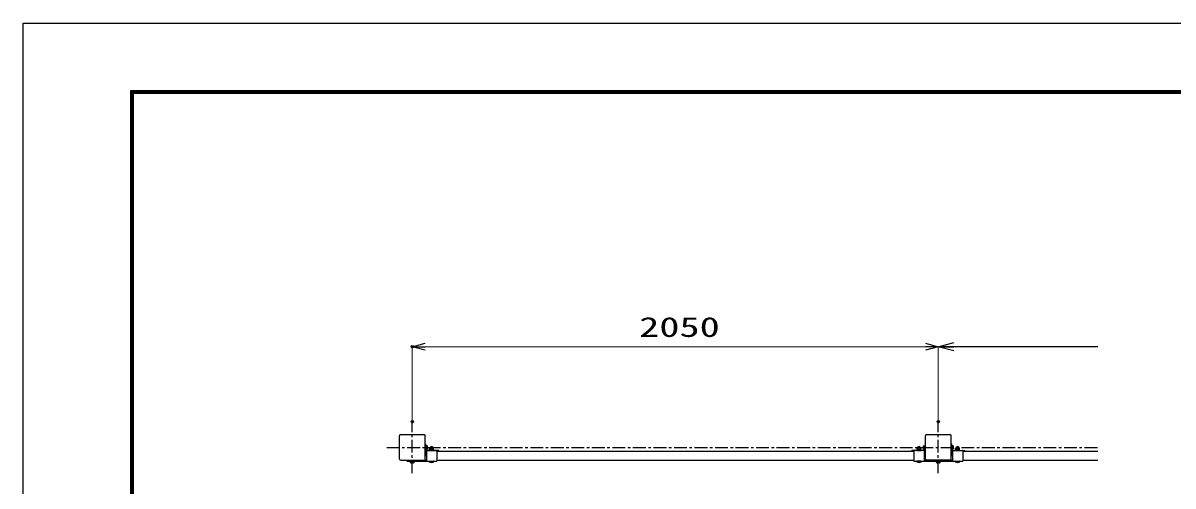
# Model space of a CAD drawing. Units: millimetres, scale not verified. Extents: x -6234 to 6240, y -4413 to 4407.
# Drawn here: x -6234 to -1752, y 2605 to 4407 of the extents above; entities that cross this region are included whole.
import ezdxf
from ezdxf.enums import TextEntityAlignment as Align

# ---------------------------------------------------------------- set-up
doc = ezdxf.new("R2010")
doc.units = ezdxf.units.MM
doc.header["$LTSCALE"] = 20
doc.header["$PDMODE"] = 32
doc.header["$PDSIZE"] = 10
doc.linetypes.add('USER1', pattern=[4, 2.5, -0.5, 0.5, -0.5])
doc.linetypes.add('USER3', pattern=[0.375, 0.25, -0.125])
for name, color, linetype, lineweight in [('0-1_0', 7, 'Continuous', 25), ('0-2_1', 7, 'Continuous', 25), ('0-3_DEFPOINTS', 9, 'Continuous', 25), ('0-6_支柱', 7, 'Continuous', 25), ('0-7_SCALE', 7, 'Continuous', 25), ('0-8_ボルト', 7, 'Continuous', 25), ('0-9_継手-案-', 7, 'Continuous', 25), ('0-A_構造線', 7, 'Continuous', 25), ('0-B_細線', 7, 'Continuous', 25)]:
    doc.layers.add(name, color=color, linetype=linetype, lineweight=lineweight)
doc.styles.add('ＭＳ ゴシック', font='')
doc.styles.get('ＭＳ ゴシック').set_extended_font_data('MS Gothic')

# ---------------------------------------------------------------- blocks, each defined once
blk = doc.blocks.new('_Open30')
at = {"layer": '0-1_0'}
blk.add_line((0, 0), (-20, 0), dxfattribs=at)
blk.add_lwpolyline([(-20, 5.359), (0, 0), (-20, -5.359)], dxfattribs=at)

msp = doc.modelspace()

# ---------------------------------------------------------------- linework, layer by layer
at = {"layer": '0-1_0', "color": 3}
msp.add_lwpolyline([(-6234.47, 4406.67), (6239.53, 4406.67), (6239.53, -4413.33), (-6234.47, -4413.33)], close=True, dxfattribs=at)
at = {"layer": '0-1_0'}
for points in [[(-5814.47, 4144.17), (5819.53, 4144.17), (5819.53, -4150.83), (-5814.47, -4150.83)], [(-5811.84, 4141.54), (5816.91, 4141.54), (5816.91, -4148.21), (-5811.84, -4148.21)], [(-5809.22, 4138.92), (5814.28, 4138.92), (5814.28, -4145.58), (-5809.22, -4145.58)], [(-5806.59, 4136.29), (5811.66, 4136.29), (5811.66, -4142.96), (-5806.59, -4142.96)], [(-5803.97, 4133.67), (5809.03, 4133.67), (5809.03, -4140.33), (-5803.97, -4140.33)]]:
    msp.add_lwpolyline(points, close=True, dxfattribs=at)
at = {"layer": '0-2_1'}
for p, q in [((-4667.02, 2768.76), (-4667.02, 2726.96)), ((-4667.02, 2768.76), (-4665.42, 2768.76)), ((-4665.42, 2768.76), (-4665.42, 2742.96)), ((-4665.42, 2739.76), (-4665.42, 2726.96)), ((-4662.02, 2739.96), (-4662.02, 2701.56)), ((-4659.02, 2742.96), (-4625.02, 2742.96)), ((-4622.02, 2739.96), (-4622.02, 2701.56)), ((-2762.02, 2740.96), (-2762.02, 2701.56)), ((-2724.02, 2742.96), (-2760.02, 2742.96)), ((-2722.02, 2740.96), (-2722.02, 2701.56)), ((-2718.62, 2768.76), (-2718.62, 2742.96)), ((-2717.02, 2768.76), (-2718.62, 2768.76)), ((-2718.62, 2739.76), (-2718.62, 2726.96)), ((-2617.02, 2768.76), (-2617.02, 2726.96)), ((-2617.02, 2768.76), (-2615.42, 2768.76)), ((-2615.42, 2768.76), (-2615.42, 2742.96)), ((-2615.42, 2739.76), (-2615.42, 2726.96)), ((-2612.02, 2740.96), (-2612.02, 2701.56)), ((-2610.02, 2742.96), (-2574.02, 2742.96)), ((-2572.02, 2740.96), (-2572.02, 2701.56)), ((-4737.02, 2704.76), (-4662.02, 2704.76)), ((-4737.02, 2701.56), (-4622.02, 2701.56)), ((-4667.02, 2701.56), (-4667.02, 2704.76)), ((-4663.82, 2725.36), (-4662.02, 2725.36)), ((-4663.82, 2723.76), (-4662.02, 2723.76)), ((-2762.02, 2701.56), (-2572.02, 2701.56)), ((-2720.22, 2725.36), (-2722.02, 2725.36)), ((-2720.22, 2723.76), (-2722.02, 2723.76)), ((-2722.02, 2704.76), (-2612.02, 2704.76)), ((-2717.02, 2701.56), (-2717.02, 2704.76)), ((-2618.87, 2704.76), (-2715.17, 2704.76)), ((-2617.02, 2701.56), (-2617.02, 2704.76)), ((-2613.82, 2725.36), (-2612.02, 2725.36)), ((-2613.82, 2723.76), (-2612.02, 2723.76))]:
    msp.add_line(p, q, dxfattribs=at)
for centre, radius, start, end in [((-4659.02, 2739.96), 3, 90, 180), ((-4625.02, 2739.96), 3, 0, 90), ((-2760.02, 2740.96), 2, 90, 180), ((-2724.02, 2740.96), 2, 0, 90), ((-2610.02, 2740.96), 2, 90, 180), ((-2574.02, 2740.96), 2, 0, 90), ((-4663.82, 2726.96), 3.2, 180, 270), ((-4663.82, 2726.96), 1.6, 180, 270), ((-2720.22, 2726.96), 3.2, 270, 360), ((-2720.22, 2726.96), 1.6, 270, 360), ((-2613.82, 2726.96), 3.2, 180, 270), ((-2613.82, 2726.96), 1.6, 180, 270)]:
    msp.add_arc(centre, radius, start, end, dxfattribs=at)
at = {"layer": '0-3_DEFPOINTS'}
for p in [(-4717.02, 3146.76), (-4717.02, 2854.76), (-2667.02, 2854.76)]:
    msp.add_point(p, dxfattribs=at)
at = {"layer": '0-6_支柱'}
msp.add_line((-4737.02, 2701.56), (-4737.02, 2704.76), dxfattribs=at)
at = {"layer": '0-7_SCALE', "lineweight": 15}
for p, q in [((-4717.02, 2856.76), (-4717.02, 3147.76)), ((-2717.02, 3146.76), (-4667.02, 3146.76)), ((-2667.02, 2856.76), (-2667.02, 3147.76))]:
    msp.add_line(p, q, dxfattribs=at)
at = {"layer": '0-7_SCALE'}
for p, q in [((-2045.54, 3146.76), (-2661.02, 3146.76)), ((-4767.02, 2709.36), (-4767.02, 2800.16)), ((-4762.42, 2804.76), (-4671.62, 2804.76)), ((-4667.02, 2709.36), (-4667.02, 2800.16)), ((-2717.02, 2709.35), (-2717.02, 2800.15)), ((-2712.42, 2804.75), (-2621.62, 2804.75)), ((-2617.02, 2709.35), (-2617.02, 2800.15)), ((-4622.02, 2739.76), (-2762.02, 2739.76)), ((-2572.02, 2739.76), (-2045.54, 2739.76)), ((-4762.42, 2704.76), (-4671.62, 2704.76)), ((-4622.02, 2704.76), (-2762.02, 2704.76)), ((-2712.42, 2704.75), (-2621.62, 2704.75)), ((-2572.02, 2704.76), (-2045.54, 2704.76))]:
    msp.add_line(p, q, dxfattribs=at)
at = {"layer": '0-7_SCALE', "linetype": 'USER1'}
for p, q in [((-4717.02, 2654.76), (-4717.02, 2854.76)), ((-2667.02, 2654.76), (-2667.02, 2854.76)), ((-4817.02, 2754.76), (-2045.54, 2754.76))]:
    msp.add_line(p, q, dxfattribs=at)
at = {"layer": '0-7_SCALE'}
for centre, start, end in [((-4762.42, 2800.16), 90, 180), ((-4671.62, 2800.16), 0, 90), ((-2712.42, 2800.15), 90, 180), ((-2621.62, 2800.15), 0, 90), ((-4762.42, 2709.36), 180, 270), ((-4671.62, 2709.36), 270, 0), ((-2712.42, 2709.35), 180, 270), ((-2621.62, 2709.35), 270, 0)]:
    msp.add_arc(centre, 4.6, start, end, dxfattribs=at)
at = {"layer": '0-8_ボルト'}
for p, q in [((-4633.02, 2742.96), (-4651.02, 2742.96)), ((-4634.32, 2746.16), (-4649.72, 2746.16)), ((-4649.72, 2744.16), (-4649.72, 2746.16)), ((-4634.32, 2744.16), (-4649.72, 2744.16)), ((-4649.52, 2747.17), (-4649.52, 2751.65)), ((-4647.77, 2753.11), (-4647.77, 2755.19)), ((-4647.77, 2752.66), (-4636.27, 2752.66)), ((-4647.77, 2746.16), (-4636.27, 2746.16)), ((-4647.77, 2746.16), (-4636.27, 2746.16)), ((-4646.02, 2747.17), (-4646.02, 2751.65)), ((-4638.02, 2747.17), (-4638.02, 2751.65)), ((-4636.27, 2753.11), (-4636.27, 2755.19)), ((-4634.52, 2747.17), (-4634.52, 2751.65)), ((-4634.32, 2744.16), (-4634.32, 2746.16)), ((-4633.02, 2744.16), (-4633.02, 2742.96)), ((-2751.02, 2744.16), (-2751.02, 2742.96)), ((-2751.02, 2742.96), (-2733.02, 2742.96)), ((-2749.72, 2746.16), (-2734.32, 2746.16)), ((-2749.72, 2744.16), (-2749.72, 2746.16)), ((-2749.72, 2744.16), (-2734.32, 2744.16)), ((-2749.52, 2747.17), (-2749.52, 2751.65)), ((-2747.77, 2753.11), (-2747.77, 2755.19)), ((-2736.27, 2752.66), (-2747.77, 2752.66)), ((-2736.27, 2746.16), (-2747.77, 2746.16)), ((-2736.27, 2746.16), (-2747.77, 2746.16)), ((-2746.02, 2747.17), (-2746.02, 2751.65)), ((-2738.02, 2747.17), (-2738.02, 2751.65)), ((-2736.27, 2753.11), (-2736.27, 2755.19)), ((-2734.52, 2747.17), (-2734.52, 2751.65)), ((-2734.32, 2744.16), (-2734.32, 2746.16)), ((-2583.02, 2742.96), (-2601.02, 2742.96)), ((-2584.32, 2746.16), (-2599.72, 2746.16)), ((-2599.72, 2744.16), (-2599.72, 2746.16)), ((-2584.32, 2744.16), (-2599.72, 2744.16)), ((-2599.52, 2747.17), (-2599.52, 2751.65)), ((-2597.77, 2753.11), (-2597.77, 2755.19)), ((-2597.77, 2752.66), (-2586.27, 2752.66)), ((-2597.77, 2746.16), (-2586.27, 2746.16)), ((-2597.77, 2746.16), (-2586.27, 2746.16)), ((-2594.94, 2756.56), (-2596.02, 2755.48)), ((-2596.02, 2755.48), (-2588.02, 2755.48)), ((-2596.02, 2747.17), (-2596.02, 2751.65)), ((-2594.94, 2756.56), (-2589.1, 2756.56)), ((-2589.1, 2756.56), (-2588.02, 2755.48)), ((-2588.02, 2747.17), (-2588.02, 2751.65)), ((-2586.27, 2753.11), (-2586.27, 2755.19)), ((-2584.52, 2747.17), (-2584.52, 2751.65)), ((-2584.32, 2744.16), (-2584.32, 2746.16)), ((-2583.02, 2744.16), (-2583.02, 2742.96)), ((-4651.02, 2699.36), (-4651.02, 2700.46)), ((-4651.02, 2699.36), (-4633.02, 2699.36)), ((-4649.92, 2701.56), (-4634.12, 2701.56)), ((-4633.02, 2699.36), (-4633.02, 2700.46)), ((-2751.02, 2699.36), (-2751.02, 2700.46)), ((-2733.02, 2699.36), (-2751.02, 2699.36)), ((-2734.12, 2701.56), (-2749.92, 2701.56)), ((-2733.02, 2699.36), (-2733.02, 2700.46)), ((-2601.02, 2699.36), (-2601.02, 2700.46)), ((-2601.02, 2699.36), (-2583.02, 2699.36)), ((-2599.92, 2701.56), (-2584.12, 2701.56)), ((-2583.02, 2699.36), (-2583.02, 2700.46))]:
    msp.add_line(p, q, dxfattribs=at)
at = {"layer": '0-8_ボルト', "linetype": 'USER3'}
for p, q in [((-2596.27, 2744.16), (-2596.27, 2742.96)), ((-2596.12, 2744.16), (-2596.12, 2746.16)), ((-2587.92, 2744.16), (-2587.92, 2746.16)), ((-2587.77, 2744.16), (-2587.77, 2742.96))]:
    msp.add_line(p, q, dxfattribs=at)
at = {"layer": '0-8_ボルト'}
for points in [[(-4633.02, 2744.16), (-4651.02, 2744.16), (-4651.02, 2742.96)], [(-2751.02, 2744.16), (-2733.02, 2744.16), (-2733.02, 2742.96)], [(-2583.02, 2744.16), (-2601.02, 2744.16), (-2601.02, 2742.96)]]:
    msp.add_lwpolyline(points, dxfattribs=at)
for centre, radius, start, end in [((-4647.77, 2750.64), 2.02, 30, 150), ((-4647.77, 2748.18), 2.02, 210, 330), ((-4648.27, 2753.11), 0.5, 281.44081, 0), ((-4642.02, 2752.16), 6.5, 27.79577, 152.20423), ((-4642.02, 2744.24), 8.42, 61.64827, 118.35173), ((-4642.02, 2754.58), 8.42, 241.64827, 298.35173), ((-4636.27, 2750.64), 2.02, 30, 150), ((-4636.27, 2748.18), 2.02, 210, 330), ((-4635.77, 2753.11), 0.5, 180, 258.55919), ((-2747.77, 2750.64), 2.02, 30, 150), ((-2747.77, 2748.18), 2.02, 210, 330), ((-2748.27, 2753.11), 0.5, 281.44081, 0), ((-2742.02, 2752.16), 6.5, 27.79577, 152.20423), ((-2742.02, 2744.24), 8.42, 61.64827, 118.35173), ((-2742.02, 2754.58), 8.42, 241.64827, 298.35173), ((-2736.27, 2750.64), 2.02, 30, 150), ((-2736.27, 2748.18), 2.02, 210, 330), ((-2735.77, 2753.11), 0.5, 180, 258.55919), ((-2597.77, 2750.64), 2.02, 30, 150), ((-2597.77, 2748.18), 2.02, 210, 330), ((-2598.27, 2753.11), 0.5, 281.44081, 0), ((-2592.02, 2752.16), 6.5, 27.79577, 152.20423), ((-2592.02, 2744.24), 8.42, 61.64827, 118.35173), ((-2592.02, 2754.58), 8.42, 241.64827, 298.35173), ((-2586.27, 2750.64), 2.02, 30, 150), ((-2586.27, 2748.18), 2.02, 210, 330), ((-2585.77, 2753.11), 0.5, 180, 258.55919), ((-4649.92, 2700.46), 1.1, 90, 180), ((-4642.02, 2713.64), 16.88, 237.77316, 302.22684), ((-4634.12, 2700.46), 1.1, 0, 90), ((-2749.92, 2700.46), 1.1, 90, 180), ((-2742.02, 2713.64), 16.88, 237.77316, 302.22684), ((-2734.12, 2700.46), 1.1, 0, 90), ((-2599.92, 2700.46), 1.1, 90, 180), ((-2592.02, 2713.64), 16.88, 237.77316, 302.22684), ((-2584.12, 2700.46), 1.1, 0, 90)]:
    msp.add_arc(centre, radius, start, end, dxfattribs=at)
at = {"layer": '0-9_継手-案-'}
for p, q in [((-4614.02, 2742.96), (-4667.02, 2742.96)), ((-4667.02, 2739.76), (-4667.02, 2742.96)), ((-4662.02, 2739.76), (-4667.02, 2739.76)), ((-4614.02, 2739.76), (-4622.02, 2739.76)), ((-4614.02, 2739.76), (-4614.02, 2742.96)), ((-2717.02, 2742.96), (-2770.02, 2742.96)), ((-2770.02, 2739.76), (-2770.02, 2742.96)), ((-2762.02, 2739.76), (-2770.02, 2739.76)), ((-2717.02, 2739.76), (-2722.02, 2739.76)), ((-2717.02, 2739.76), (-2717.02, 2742.96)), ((-2617.02, 2742.96), (-2564.02, 2742.96)), ((-2617.02, 2739.76), (-2617.02, 2742.96)), ((-2617.02, 2739.76), (-2612.02, 2739.76)), ((-2572.02, 2739.76), (-2564.02, 2739.76)), ((-2564.02, 2739.76), (-2564.02, 2742.96))]:
    msp.add_line(p, q, dxfattribs=at)
at = {"layer": '0-A_構造線'}
for p, q in [((-4659.72, 2761.54), (-4663.52, 2761.54)), ((-4659.72, 2758.38), (-4663.52, 2758.38)), ((-4659.72, 2751.15), (-4663.52, 2751.15)), ((-2724.32, 2758.38), (-2720.52, 2758.38)), ((-2724.32, 2751.15), (-2720.52, 2751.15)), ((-2724.32, 2747.98), (-2720.52, 2747.98)), ((-2609.72, 2761.54), (-2613.52, 2761.54)), ((-2609.72, 2758.38), (-2613.52, 2758.38)), ((-2609.72, 2751.15), (-2613.52, 2751.15)), ((-4720.64, 2695.86), (-4720.64, 2699.66)), ((-4713.41, 2695.86), (-4713.41, 2699.66)), ((-4710.25, 2695.86), (-4710.25, 2699.66)), ((-2670.64, 2695.86), (-2670.64, 2699.66)), ((-2663.41, 2695.86), (-2663.41, 2699.66)), ((-2660.25, 2695.86), (-2660.25, 2699.66))]:
    msp.add_line(p, q, dxfattribs=at)
for points in [[(-4664.02, 2763.51), (-4665.42, 2763.51), (-4665.42, 2746.01), (-4664.02, 2746.01)], [(-2720.02, 2746.01), (-2718.62, 2746.01), (-2718.62, 2763.51), (-2720.02, 2763.51)], [(-2614.02, 2763.51), (-2615.42, 2763.51), (-2615.42, 2746.01), (-2614.02, 2746.01)], [(-4708.27, 2700.16), (-4708.27, 2701.56), (-4725.77, 2701.56), (-4725.77, 2700.16)], [(-2658.27, 2700.16), (-2658.27, 2701.56), (-2675.77, 2701.56), (-2675.77, 2700.16)]]:
    msp.add_lwpolyline(points, close=True, dxfattribs=at)
for points in [[(-4659.72, 2761.54), (-4659.22, 2760.64), (-4659.22, 2748.88), (-4659.72, 2747.98), (-4663.52, 2747.98)], [(-2724.32, 2747.98), (-2724.82, 2748.88), (-2724.82, 2760.64), (-2724.32, 2761.54), (-2720.52, 2761.54)], [(-2609.72, 2761.54), (-2609.22, 2760.64), (-2609.22, 2748.88), (-2609.72, 2747.98), (-2613.52, 2747.98)], [(-4710.25, 2695.86), (-4711.15, 2695.36), (-4722.9, 2695.36), (-4723.8, 2695.86), (-4723.8, 2699.66)], [(-2660.25, 2695.86), (-2661.15, 2695.36), (-2672.9, 2695.36), (-2673.8, 2695.86), (-2673.8, 2699.66)]]:
    msp.add_lwpolyline(points, dxfattribs=at)
for centre, radius, start, end in [((-4663.52, 2762.04), 0.5, 180, 270), ((-4658.05, 2760.77), 5.97, 181.2889, 203.65172), ((-4650.7, 2754.76), 13.32, 164.25349, 195.74651), ((-4658.05, 2748.75), 5.97, 156.34828, 178.7111), ((-4663.52, 2747.48), 0.5, 90, 180), ((-4672.55, 2754.76), 13.32, 344.25349, 15.74651), ((-4665.19, 2760.77), 5.97, 336.34828, 358.7111), ((-4665.19, 2748.75), 5.97, 1.2889, 23.65172), ((-2718.85, 2760.77), 5.97, 181.2889, 203.65172), ((-2711.5, 2754.76), 13.32, 164.25349, 195.74651), ((-2718.85, 2748.75), 5.97, 156.34828, 178.7111), ((-2733.35, 2754.76), 13.32, 344.25349, 15.74651), ((-2720.52, 2762.04), 0.5, 270, 0), ((-2725.99, 2760.77), 5.97, 336.34828, 358.7111), ((-2725.99, 2748.75), 5.97, 1.2889, 23.65172), ((-2720.52, 2747.48), 0.5, 0, 90), ((-2613.52, 2762.04), 0.5, 180, 270), ((-2608.05, 2760.77), 5.97, 181.2889, 203.65172), ((-2600.7, 2754.76), 13.32, 164.25349, 195.74651), ((-2608.05, 2748.75), 5.97, 156.34828, 178.7111), ((-2613.52, 2747.48), 0.5, 90, 180), ((-2622.55, 2754.76), 13.32, 344.25349, 15.74651), ((-2615.19, 2760.77), 5.97, 336.34828, 358.7111), ((-2615.19, 2748.75), 5.97, 1.2889, 23.65172), ((-4724.3, 2699.66), 0.5, 0, 90), ((-4723.03, 2694.19), 5.97, 66.34828, 88.7111), ((-4723.03, 2701.33), 5.97, 271.2889, 293.65172), ((-4717.02, 2686.84), 13.32, 74.25349, 105.74651), ((-4717.02, 2708.68), 13.32, 254.25349, 285.74651), ((-4711.01, 2694.19), 5.97, 91.2889, 113.65172), ((-4711.01, 2701.33), 5.97, 246.34828, 268.7111), ((-4709.75, 2699.66), 0.5, 90, 180), ((-2674.3, 2699.66), 0.5, 0, 90), ((-2673.03, 2694.19), 5.97, 66.34828, 88.7111), ((-2673.03, 2701.33), 5.97, 271.2889, 293.65172), ((-2667.02, 2686.84), 13.32, 74.25349, 105.74651), ((-2667.02, 2708.68), 13.32, 254.25349, 285.74651), ((-2661.01, 2694.19), 5.97, 91.2889, 113.65172), ((-2661.01, 2701.33), 5.97, 246.34828, 268.7111), ((-2659.75, 2699.66), 0.5, 90, 180)]:
    msp.add_arc(centre, radius, start, end, dxfattribs=at)
at = {"layer": '0-B_細線'}
for points in [[(-4659.22, 2759.76), (-4659.92, 2759.76), (-4659.92, 2754.76)], [(-4659.22, 2749.76), (-4659.92, 2749.76), (-4659.92, 2754.76)], [(-2724.82, 2759.76), (-2724.12, 2759.76), (-2724.12, 2754.76)], [(-2724.82, 2749.76), (-2724.12, 2749.76), (-2724.12, 2754.76)], [(-2609.22, 2759.76), (-2609.92, 2759.76), (-2609.92, 2754.76)], [(-2609.22, 2749.76), (-2609.92, 2749.76), (-2609.92, 2754.76)], [(-4722.02, 2695.36), (-4722.02, 2696.06), (-4717.02, 2696.06)], [(-4712.02, 2695.36), (-4712.02, 2696.06), (-4717.02, 2696.06)], [(-2672.02, 2695.36), (-2672.02, 2696.06), (-2667.02, 2696.06)], [(-2662.02, 2695.36), (-2662.02, 2696.06), (-2667.02, 2696.06)]]:
    msp.add_lwpolyline(points, dxfattribs=at)

# ---------------------------------------------------------------- block references
at = {"layer": '0-7_SCALE', "rotation": 180}
for p, xscale, yscale in [((-4717.02, 3146.76), 2.5, 2.5), ((-2667.02, 3146.76), 3, 3)]:
    msp.add_blockref('_Open30', p, dxfattribs=dict(at, xscale=xscale, yscale=yscale))
at = {"layer": '0-7_SCALE', "xscale": 2.5, "yscale": 2.5}
msp.add_blockref('_Open30', (-2667.02, 3146.76), dxfattribs=at)

# ---------------------------------------------------------------- texts
at = {"layer": '0-7_SCALE', "style": 'ＭＳ ゴシック', "width": 1.5}
msp.add_text('2050', height=76.98, dxfattribs=at).set_placement((-3832.97, 3161.95), align=Align.BOTTOM_LEFT)

doc.saveas('drawing.dxf')
